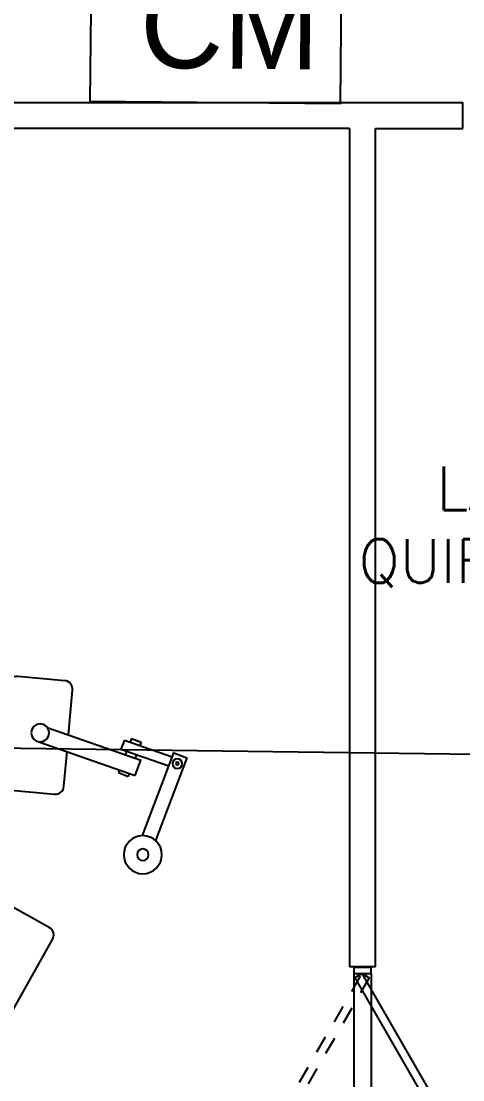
# Model space of a CAD drawing. Header units: metres. Extents: x -39 to 21688, y -24 to 9022.
# Drawn here: x 299.24 to 301.77, y 5.91 to 11.96 of the extents above; entities that cross this region are included whole.
import ezdxf

# ---------------------------------------------------------------- set-up
doc = ezdxf.new("R2010")
doc.units = ezdxf.units.M
doc.header["$MEASUREMENT"] = 0
doc.linetypes.add('HIDDEN2', pattern=[4.7625, 3.175, -1.5875])
doc.linetypes.add('HIDDEN4', pattern=[0.09375, 0.0625, -0.03125])
for name, color, linetype in [('AN-TEXTO', 3, 'Continuous'), ('AR-MOBILIRIO', 1, 'Continuous'), ('AR-MUROS', 6, 'Continuous'), ('AR-PUERTAS', 2, 'Continuous'), ('AR-VENTANAS', 2, 'Continuous'), ('MOBILIARIO', 42, 'Continuous')]:
    doc.layers.add(name, color=color, linetype=linetype)
doc.styles.add('REGULAR-2.5', font='romans.shx', dxfattribs={"height": 2.5})

# ---------------------------------------------------------------- blocks, each defined once
blk = doc.blocks.new('A$C23125473')
at = {"layer": 'AR-MOBILIRIO'}
for p, q in [((3.5968, 2.3175), (4.1502, 2.5112)), ((4.0536, 2.4944), (4.1096, 2.5158)), ((4.0593, 2.4794), (4.0536, 2.4944)), ((4.1159, 2.4993), (4.1096, 2.5158)), ((4.1502, 2.5112), (4.181, 2.4231)), ((3.6459, 2.2358), (4.181, 2.4231)), ((4.0683, 2.3607), (4.3421, 2.4565)), ((4.0884, 2.3085), (4.3619, 2.4042)), ((4.1004, 2.3719), (4.0926, 2.3921)), ((4.157, 2.3917), (4.1493, 2.412)), ((4.0884, 2.3085), (4.0683, 2.3607)), ((4.1282, 2.2991), (4.1203, 2.3197)), ((4.1282, 2.2991), (4.1842, 2.3206)), ((4.1842, 2.3206), (4.177, 2.3395))]:
    blk.add_line(p, q, dxfattribs=at)
blk.add_lwpolyline([(3.3298, 3.2536), (2.9623, 3.904, -0.414214), (2.9812, 3.9721), (3.2407, 4.1187, -0.414214), (3.3089, 4.0998), (3.6764, 3.4494, -0.414214), (3.6574, 3.3813), (3.3979, 3.2347, -0.414214)], format="xyb", close=True, dxfattribs=at)
blk.add_lwpolyline([(4.1914, 2.8551), (4.3704, 2.3816), (4.4459, 2.4101), (4.2668, 2.8836)], dxfattribs=at)
blk.add_lwpolyline([(3.7682, 2.2786), (3.7913, 2.0227, -0.414214), (3.746, 1.9685), (3.4765, 1.9441, -0.414214), (3.4223, 1.9895), (3.3726, 2.5396, -0.414214), (3.4179, 2.5939), (3.6874, 2.6182, -0.414214), (3.7417, 2.5729), (3.7596, 2.3745)], format="xyb", dxfattribs=at)
for centre, radius in [((4.1933, 2.964), 0.1089), ((4.1933, 2.964), 0.0332), ((4.3911, 2.4432), 0.0277), ((4.3905, 2.4424), 0.00829), ((3.6051, 2.2669), 0.0513)]:
    blk.add_circle(centre, radius, dxfattribs=at)
blk = doc.blocks.new('AR-PUERTA DE DOBLE BATEO')
at = {"layer": 'AR-PUERTAS', "linetype": 'HIDDEN2'}
for p, q in [((-0.05, 0.9527), (-0.05, 0.0352)), ((0.05, 0.9527), (0.05, 0.0352)), ((-0.05, -0.9648), (-0.05, -0.0473)), ((0.05, -0.9648), (0.05, -0.0473))]:
    blk.add_line(p, q, dxfattribs=at)
at = {"layer": 'AR-PUERTAS'}
for points in [[(0.05, 0.9878), (-0.05, 0.9878), (-0.05, 0.9527), (0.05, 0.9527)], [(-0.04, 0.9878), (-0.04, 0.9939), (0.04, 0.9939), (0.04, 0.9878)], [(0.4565, 0.1581), (-0.0023, 0.9527), (-0.0436, 0.9288), (0.4151, 0.1342)], [(0.05, 0.0352), (-0.05, 0.0352), (-0.05, 0), (0.05, 0)], [(-0.04, -0.0061), (-0.04, 0), (0.04, 0), (0.04, -0.0061)], [(0.05, -0.0473), (-0.05, -0.0473), (-0.05, -0.0122), (0.05, -0.0122)], [(-0.04, -0.0061), (-0.04, -0.0122), (0.04, -0.0122), (0.04, -0.0061)], [(0.4565, -0.1703), (-0.0023, -0.9648), (-0.0436, -0.941), (0.4151, -0.1464)], [(0.05, -1), (-0.05, -1), (-0.05, -0.9648), (0.05, -0.9648)], [(-0.04, -1), (-0.04, -1.0061), (0.04, -1.0061), (0.04, -1)]]:
    blk.add_lwpolyline(points, close=True, dxfattribs=at)
at = {"layer": 'AR-PUERTAS', "color": 1, "linetype": 'HIDDEN4'}
for points in [[(-0.461, 0.1581), (-0.0023, 0.9527), (0.0391, 0.9288), (-0.4197, 0.1342)], [(-0.461, -0.1703), (-0.0023, -0.9648), (0.0391, -0.941), (-0.4197, -0.1464)]]:
    blk.add_lwpolyline(points, close=True, dxfattribs=at)
for centre, start, end in [((-0.0023, 0.9627), 243.65227, 296.34776), ((-0.0023, -0.9748), 63.65227, 116.34776)]:
    blk.add_arc(centre, 0.9278, start, end, dxfattribs=at)
blk = doc.blocks.new('CONTOL MODULE')
at = {"ltscale": 8}
blk.add_lwpolyline([(52.32, 31.74), (0, 31.74), (0, 0), (52.32, 0)], close=True, dxfattribs=at)
at = {"ltscale": 8, "insert": (10.33, 25.09), "char_height": 18, "width": 37.8, "attachment_point": 1}
blk.add_mtext('CM', dxfattribs=at)

msp = doc.modelspace()

# ---------------------------------------------------------------- linework, layer by layer
at = {"layer": 'AR-MUROS'}
for p, q in [((301.76559, 11.3501), (301.76559, 11.5001)), ((301.11559, 11.3501), (301.11559, 6.55729)), ((301.26559, 6.55729), (301.26559, 11.3501)), ((301.26559, 11.3501), (301.76559, 11.3501)), ((301.11559, 6.55729), (301.26559, 6.55729))]:
    msp.add_line(p, q, dxfattribs=at)
msp.add_lwpolyline([(301.11559, 11.3501), (296.40986, 11.3501), (296.40986, 11.5001), (301.76559, 11.5001)], dxfattribs=at)
at = {"layer": 'AR-VENTANAS'}
msp.add_lwpolyline([(313.35376, 0.83265), (311.1883, 8.0196), (307.12445, 7.62392), (301.97977, 7.76853), (297.06155, 7.8328), (293.16243, 1.77004), (293.13797, 2.80232), (286.36635, 0.85615), (285.99708, 5.96139), (290.76993, 7.88098), (285.60027, 9.45388), (307.41307, 28.19689)], dxfattribs=at)

# ---------------------------------------------------------------- block references
at = {"layer": 'AR-PUERTAS', "xscale": 0.02743136845376618, "yscale": 0.02743136845376618, "zscale": 0.02743136845376618, "rotation": 359.4549962202634}
msp.add_blockref('CONTOL MODULE', (299.6299, 11.50692), dxfattribs=at)
at = {"layer": 'AR-PUERTAS', "rotation": 1.358377682926622e-05}
msp.add_blockref('AR-PUERTA DE DOBLE BATEO', (301.19059, 5.56337), dxfattribs=at)
at = {"layer": 'MOBILIARIO', "xscale": -1, "rotation": 180}
msp.add_blockref('A$C23125473', (295.73926, 10.16058), dxfattribs=at)

# ---------------------------------------------------------------- texts
at = {"layer": 'AN-TEXTO', "insert": (301.57087, 9.41793), "char_height": 0.25, "attachment_point": 1, "style": 'REGULAR-2.5'}
msp.add_mtext_dynamic_manual_height_columns('\\pi0.04342;LAVADO\\P\\pi-0.40301;QUIRÚRGICO', width=1.3606531, gutter_width=1.25, heights=[0], dxfattribs=at)

doc.saveas('drawing.dxf')
